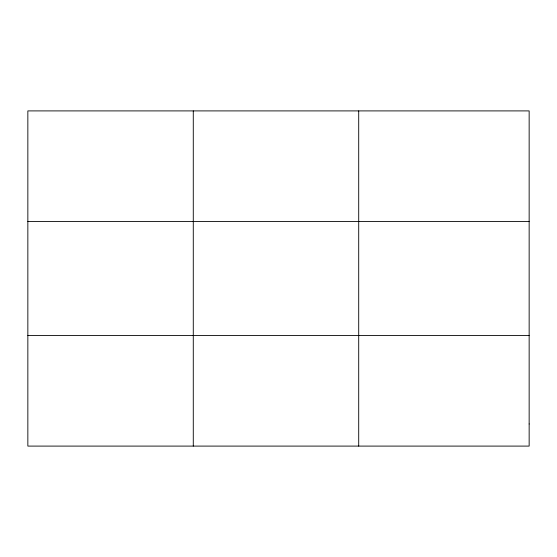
<?xml version="1.0" encoding="UTF-8"?>
<svg xmlns="http://www.w3.org/2000/svg" width="557" height="557" viewBox="0 0 557 557"><rect width="100%" height="100%" fill="white"/><g stroke="black" fill="none" stroke-linecap="round" stroke-linejoin="round"><path stroke-width="0.84" d="M193.279 446.094L193.279 110.906M358.708 446.094L358.708 110.906M27.85 221.519L529.15 221.519M27.85 335.481L529.15 335.481M529.15 423.974L529.15 446.094L27.85 446.094L27.85 110.906L529.15 110.906L529.15 423.974"/></g></svg>
